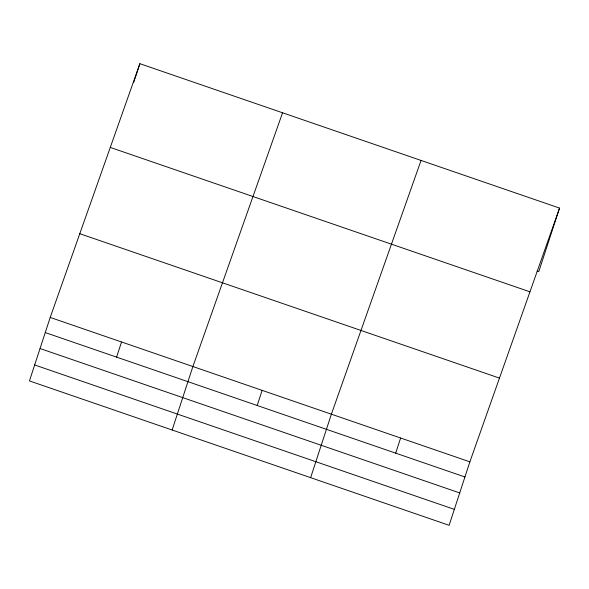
<?xml version="1.0" encoding="UTF-8"?>
<svg xmlns="http://www.w3.org/2000/svg" width="589" height="589" viewBox="0 0 589 589"><rect width="100%" height="100%" fill="white"/><g stroke="black" fill="none" stroke-linecap="round" stroke-linejoin="round"><path stroke-width="0.88" d="M50.198 317.434L29.45 380.914L449.127 525.314L469.875 461.842L559.55 208.086L139.873 63.686L50.198 317.434L469.875 461.842M133.828 82.173L134.653 79.655M134.925 78.816L139.873 63.686M116.6 357.118L121.54 341.988M172.143 430.007L192.89 366.535L282.565 112.779M257.187 405.497L262.134 390.36M310.631 477.664L331.379 414.192L421.054 160.436M395.683 453.147L400.63 438.017M559.55 208.086L538.802 271.566L537.072 270.969M110.276 147.419L529.96 291.827M79.787 233.7L499.465 378.101M45.25 332.571L464.927 476.972M40.037 348.519L459.714 492.927M34.663 364.959L454.34 509.367"/></g></svg>
